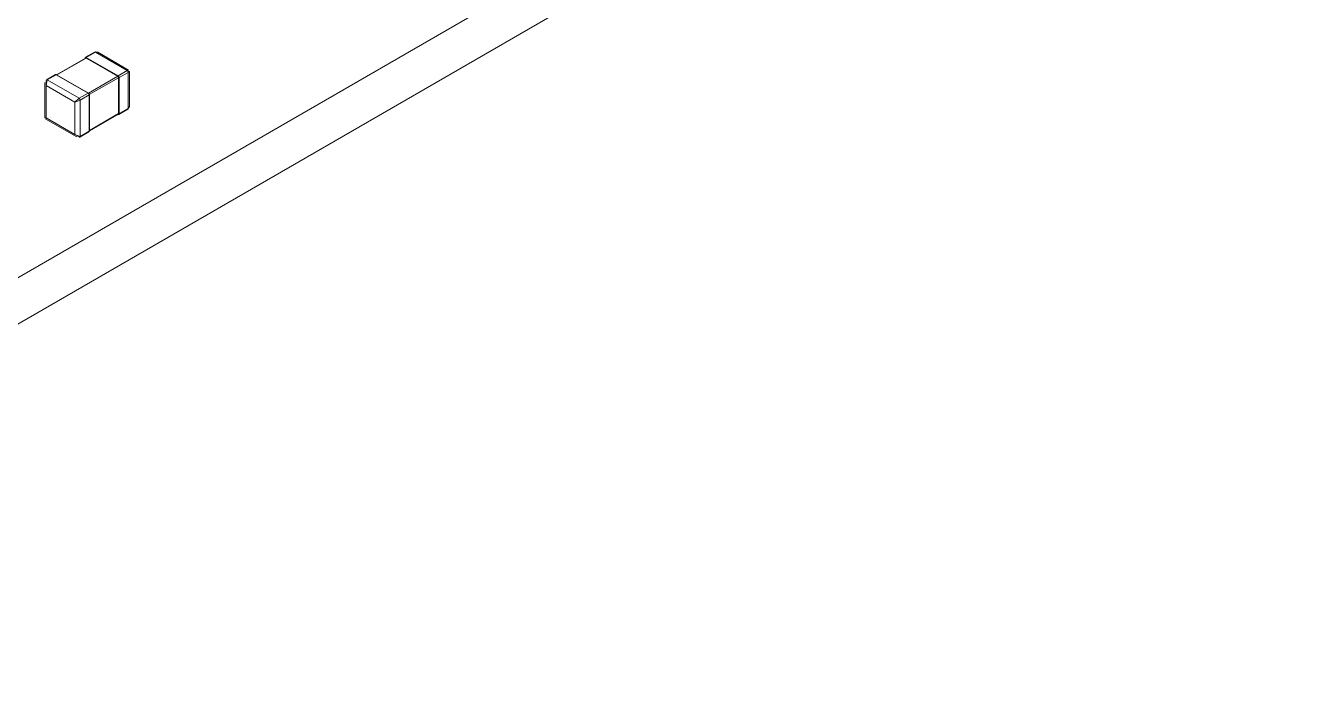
# Model space of a CAD drawing. Header units: millimetres. Extents: x -37 to 256, y 6 to 200.
# Drawn here: x 48.83 to 65.57, y 153.05 to 161.77 of the extents above; entities that cross this region are included whole.
import ezdxf

# ---------------------------------------------------------------- set-up
doc = ezdxf.new("R2010")
doc.units = ezdxf.units.MM

msp = doc.modelspace()

# ---------------------------------------------------------------- linework, layer by layer
at = {"color": 7, "linetype": 'Continuous', "lineweight": 15}
for p, q in [((40.453, 153.659), (82.88, 178.151)), ((40.453, 153.047), (82.88, 177.539)), ((49.744, 161.415), (49.623, 161.346)), ((49.754, 161.414), (49.633, 161.345)), ((50.174, 161.171), (49.754, 161.414)), ((49.785, 161.413), (49.754, 161.414)), ((50.193, 161.177), (49.785, 161.413)), ((49.624, 161.336), (49.242, 161.115)), ((49.618, 161.335), (49.618, 161.333)), ((50.051, 161.096), (49.63, 161.339)), ((49.632, 161.336), (50.049, 161.095)), ((49.633, 161.345), (50.054, 161.102)), ((49.117, 161.047), (49.103, 160.973)), ((49.227, 161.117), (49.107, 161.048)), ((49.237, 161.116), (49.117, 161.047)), ((49.117, 161.047), (49.538, 160.804)), ((49.227, 161.117), (49.227, 161.117)), ((49.658, 160.873), (49.237, 161.116)), ((49.661, 160.873), (49.24, 161.116)), ((50.054, 161.102), (50.174, 161.171)), ((50.059, 160.603), (50.059, 161.076)), ((50.061, 160.6), (50.061, 161.077)), ((50.188, 161.147), (50.068, 161.077)), ((50.068, 161.077), (50.068, 160.6)), ((50.174, 161.171), (50.193, 161.177)), ((50.188, 161.163), (50.203, 161.16)), ((50.188, 160.669), (50.188, 161.147)), ((50.203, 160.697), (50.203, 161.16)), ((49.088, 161.011), (49.088, 160.548)), ((49.103, 160.973), (49.103, 161.039)), ((49.481, 160.755), (49.103, 160.973)), ((49.103, 160.973), (49.103, 160.545)), ((49.481, 160.755), (49.538, 160.804)), ((49.552, 160.779), (49.481, 160.755)), ((49.481, 160.326), (49.481, 160.755)), ((49.538, 160.804), (49.658, 160.873)), ((49.672, 160.849), (49.552, 160.779)), ((49.552, 160.779), (49.552, 160.302)), ((49.672, 160.371), (49.672, 160.849)), ((49.674, 160.373), (49.674, 160.851)), ((49.088, 160.548), (49.103, 160.545)), ((49.103, 160.545), (49.098, 160.53)), ((49.103, 160.545), (49.481, 160.326)), ((49.674, 160.375), (50.056, 160.596)), ((50.05, 160.592), (50.052, 160.591)), ((50.064, 160.591), (50.184, 160.66)), ((50.068, 160.6), (50.188, 160.669)), ((50.188, 160.669), (50.203, 160.697)), ((49.098, 160.53), (49.507, 160.295)), ((49.481, 160.326), (49.552, 160.302)), ((49.538, 160.294), (49.481, 160.326)), ((49.548, 160.293), (49.668, 160.362)), ((49.552, 160.302), (49.672, 160.371)), ((49.668, 160.362), (49.668, 160.362))]:
    msp.add_line(p, q, dxfattribs=at)
at = {"color": 8, "linetype": 'Continuous', "lineweight": 15}
for p, q in [((49.632, 161.336), (49.246, 161.113)), ((49.663, 160.872), (50.049, 161.095)), ((50.059, 161.076), (49.673, 160.853)), ((50.203, 161.16), (50.188, 161.147)), ((49.674, 160.38), (50.059, 160.603))]:
    msp.add_line(p, q, dxfattribs=at)
at = {"color": 8, "linetype": 'Continuous', "lineweight": 15, "flags": 128}
for points in [[(49.63, 161.339), (49.628, 161.34), (49.626, 161.34), (49.624, 161.34), (49.622, 161.339), (49.621, 161.338), (49.62, 161.337), (49.619, 161.335), (49.619, 161.333)], [(50.051, 160.593), (50.053, 160.593), (50.055, 160.592), (50.056, 160.592), (50.058, 160.593), (50.059, 160.594), (50.06, 160.595), (50.061, 160.597), (50.061, 160.6)]]:
    msp.add_lwpolyline(points, dxfattribs=at)
at = {"color": 8, "linetype": 'Continuous', "lineweight": 15}
for centre, radius, start, end in [((49.748, 161.406), 0.0101, 54.3818, 114.314), ((49.62, 161.335), 0.0021, 182.5816, 228.6489), ((49.628, 161.337), 0.00981, 53.6115, 116.0135), ((49.232, 161.108), 0.0101, 54.3818, 114.314), ((49.239, 161.114), 0.00251, 65.686, 125.6182), ((49.66, 160.871), 0.00251, 65.686, 125.6182), ((49.671, 160.851), 0.00251, 294.3747, 354.3052), ((50.053, 160.593), 0.0021, 191.3103, 237.4104), ((50.058, 160.599), 0.0101, 306.7097, 5.5317), ((49.671, 160.373), 0.00251, 294.3747, 354.3052), ((49.542, 160.301), 0.0101, 305.698, 5.6204), ((49.662, 160.37), 0.0102, 307.4864, 5.4628)]:
    msp.add_arc(centre, radius, start, end, dxfattribs=at)
at = {"color": 7, "linetype": 'Continuous', "lineweight": 15}
for centre, radius, start, end in [((49.627, 161.329), 0.00754, 54.3818, 114.314), ((49.638, 161.338), 0.00768, 122.6055, 177.3945), ((49.111, 161.039), 0.0101, 54.3818, 114.314), ((50.036, 161.075), 0.0231, 2.6055, 57.3945), ((50.058, 161.095), 0.00768, 122.6055, 177.3945), ((50.038, 161.076), 0.0231, 2.6055, 57.3945), ((50.038, 161.076), 0.0307, 2.6055, 57.3945), ((50.065, 161.084), 0.00769, 242.6097, 297.3903), ((50.158, 161.145), 0.0307, 2.6055, 57.3945), ((49.521, 160.778), 0.0307, 2.6055, 57.3945), ((49.642, 160.847), 0.0307, 2.6055, 57.3945), ((50.052, 160.602), 0.00755, 305.698, 5.6204), ((50.065, 160.606), 0.00769, 242.6097, 297.3903), ((50.178, 160.668), 0.0101, 305.698, 5.6204), ((49.544, 160.302), 0.0101, 234.3818, 294.314)]:
    msp.add_arc(centre, radius, start, end, dxfattribs=at)
for points, knots in [([(49.623, 161.345), (49.623, 161.345), (49.621, 161.344), (49.618, 161.34), (49.618, 161.337), (49.618, 161.335)], [0, 0, 0, 0, 0.186437, 0.544465, 1, 1, 1, 1]), ([(49.24, 161.116), (49.238, 161.117), (49.234, 161.119), (49.23, 161.119), (49.228, 161.117), (49.227, 161.117)], [0, 0, 0, 0, 0.46561, 0.826936, 1, 1, 1, 1]), ([(49.674, 160.851), (49.674, 160.853), (49.673, 160.857), (49.67, 160.864), (49.666, 160.87), (49.662, 160.872), (49.661, 160.873)], [0, 0, 0, 0, 0.250692, 0.519812, 0.787588, 1, 1, 1, 1]), ([(50.052, 160.591), (50.054, 160.59), (50.057, 160.589), (50.062, 160.589), (50.064, 160.59), (50.064, 160.591)], [0, 0, 0, 0, 0.470986, 0.836483, 1, 1, 1, 1]), ([(49.668, 160.362), (49.669, 160.363), (49.671, 160.364), (49.673, 160.367), (49.674, 160.371), (49.674, 160.373)], [0, 0, 0, 0, 0.176671, 0.538997, 1, 1, 1, 1])]:
    msp.add_open_spline(points, degree=3, knots=knots, dxfattribs=at)

doc.saveas('drawing.dxf')
